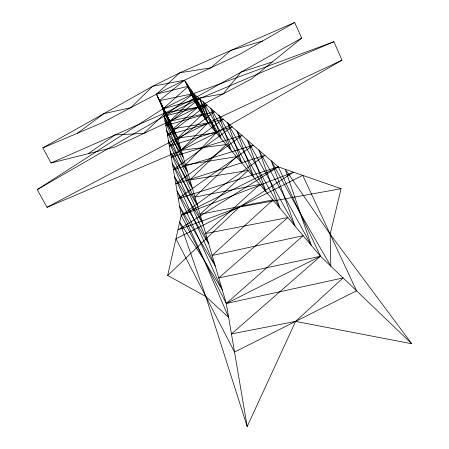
<?xml version="1.0" encoding="UTF-8"?>
<svg xmlns="http://www.w3.org/2000/svg" width="449" height="449" viewBox="0 0 449 449"><rect width="100%" height="100%" fill="white"/><g stroke="black" fill="none" stroke-linecap="round" stroke-linejoin="round"><path stroke-width="0.67" d="M37.228 189.618L162.981 108.821L193.575 93.577L333.921 41.729L341.992 60.183L216.373 132.752L181.07 150.364L47.027 207.309L37.228 189.618L164.025 116.342L207.09 104.971L167.297 135.211L223.383 119.142L171.131 157.273L242.05 135.379L175.755 183.933L264.983 155.326L181.211 215.368L226.285 303.468L343.103 277.92L295.588 321.4L247.186 426.55L205.794 296.48L179.712 222.047L204.076 260.055L222.311 290.015L176.962 190.87L208.684 243.863L172.141 163.122L197.263 205.193L168.184 140.324L187.452 171.978L164.772 120.641L172.59 133.443L183.069 157.128L166.411 130.103L192.172 187.957L170.109 151.392L202.634 223.383L174.448 176.39L215.251 266.105L179.679 206.523L204.076 260.055L228.653 317.404L205.794 296.48L167.685 275.478L181.211 215.368L162.981 108.821L156.448 94.161L179.869 72.738L294.679 22.45L301.677 38.114L251.496 78.934L197.734 107.277L169.935 121.135L114.826 147.053L51.051 162.981L42.823 147.867L152.581 86.32L179.869 72.738L210.749 67.866L230.865 50.4L262.744 40.949M333.921 41.729L199.715 98.555L165.636 125.636L214.689 111.582L169.2 146.172L232.195 126.809L173.286 169.705L253.331 145.195L178.304 198.621L278.257 166.871L341.088 188.692L330.144 234.176L330.84 266.162L299.679 212.203L271.241 160.776L295.1 226.122L247.354 139.993L266.055 191.672L227.525 122.745L241.955 163.094L210.637 108.057L220.975 138.213L208.089 115.747L203.128 101.525L231.083 150.196L218.747 115.107L253.679 176.996L236.831 130.839L279.98 208.19L258.832 149.977L311.353 245.401L285.238 169.295L330.144 234.176L411.772 343.766L295.588 321.4L231.459 333.933L320.496 256.244L278.257 166.871L193.575 93.577L184.488 80.197L152.581 86.32L130.743 107.715L103.904 113.614L77.447 133.23M167.685 275.478L239.396 207.045L293.556 172.186L181.211 215.368L278.257 166.871L177.922 230L239.396 207.045L341.088 188.692M88.307 153.676L114.978 134.925L143.848 133.404L165.737 112.643L192.801 99.156L301.677 38.114M294.679 22.45L239.906 54.177L184.488 80.197L156.448 94.161L102.164 122.773L42.823 147.867M47.027 207.309L177.624 138.096L207.932 122.981L341.992 60.183M51.051 162.981L165.737 112.643L197.734 107.277L207.932 122.981L320.496 256.244L411.772 343.766M272.38 61.945L241.068 72.093L223.204 93.852L192.801 99.156L169.935 121.135L177.624 138.096L226.285 303.468L247.186 426.55M216.373 132.752L185.386 164.974L236.522 156.645L194.866 197.072L259.892 184.371L205.636 233.553L287.865 217.546L218.753 277.965L320.496 256.244L226.285 303.468L303.165 235.686L212.108 255.464L272.97 199.878L199.962 214.33L248.157 170.446L189.815 179.97L226.313 144.544L181.07 150.364L164.025 116.342L193.575 93.577L216.373 132.752L177.624 138.096L164.025 116.342L199.715 98.555L216.373 132.752M207.932 122.981L181.07 150.364L162.981 108.821L188.563 86.146L156.448 94.161L169.935 121.135L202.325 114.31L177.624 138.096L162.981 108.821L199.715 98.555L207.932 122.981L173.359 128.751L197.734 107.277L184.488 80.197L159.333 100.705L193.575 93.577L207.932 122.981M356.54 290.806L234.535 352.044L175.946 238.773L302.738 175.374L356.54 290.806M200.787 108.349L190.999 89.783L199.968 110.718L191.139 93.796L186.475 83.127L205.053 118.553L200.787 108.349M175.458 133.314L170.339 123.526L161.129 104.662L171.619 124.85L157.88 97.371L175.458 133.314"/></g></svg>
